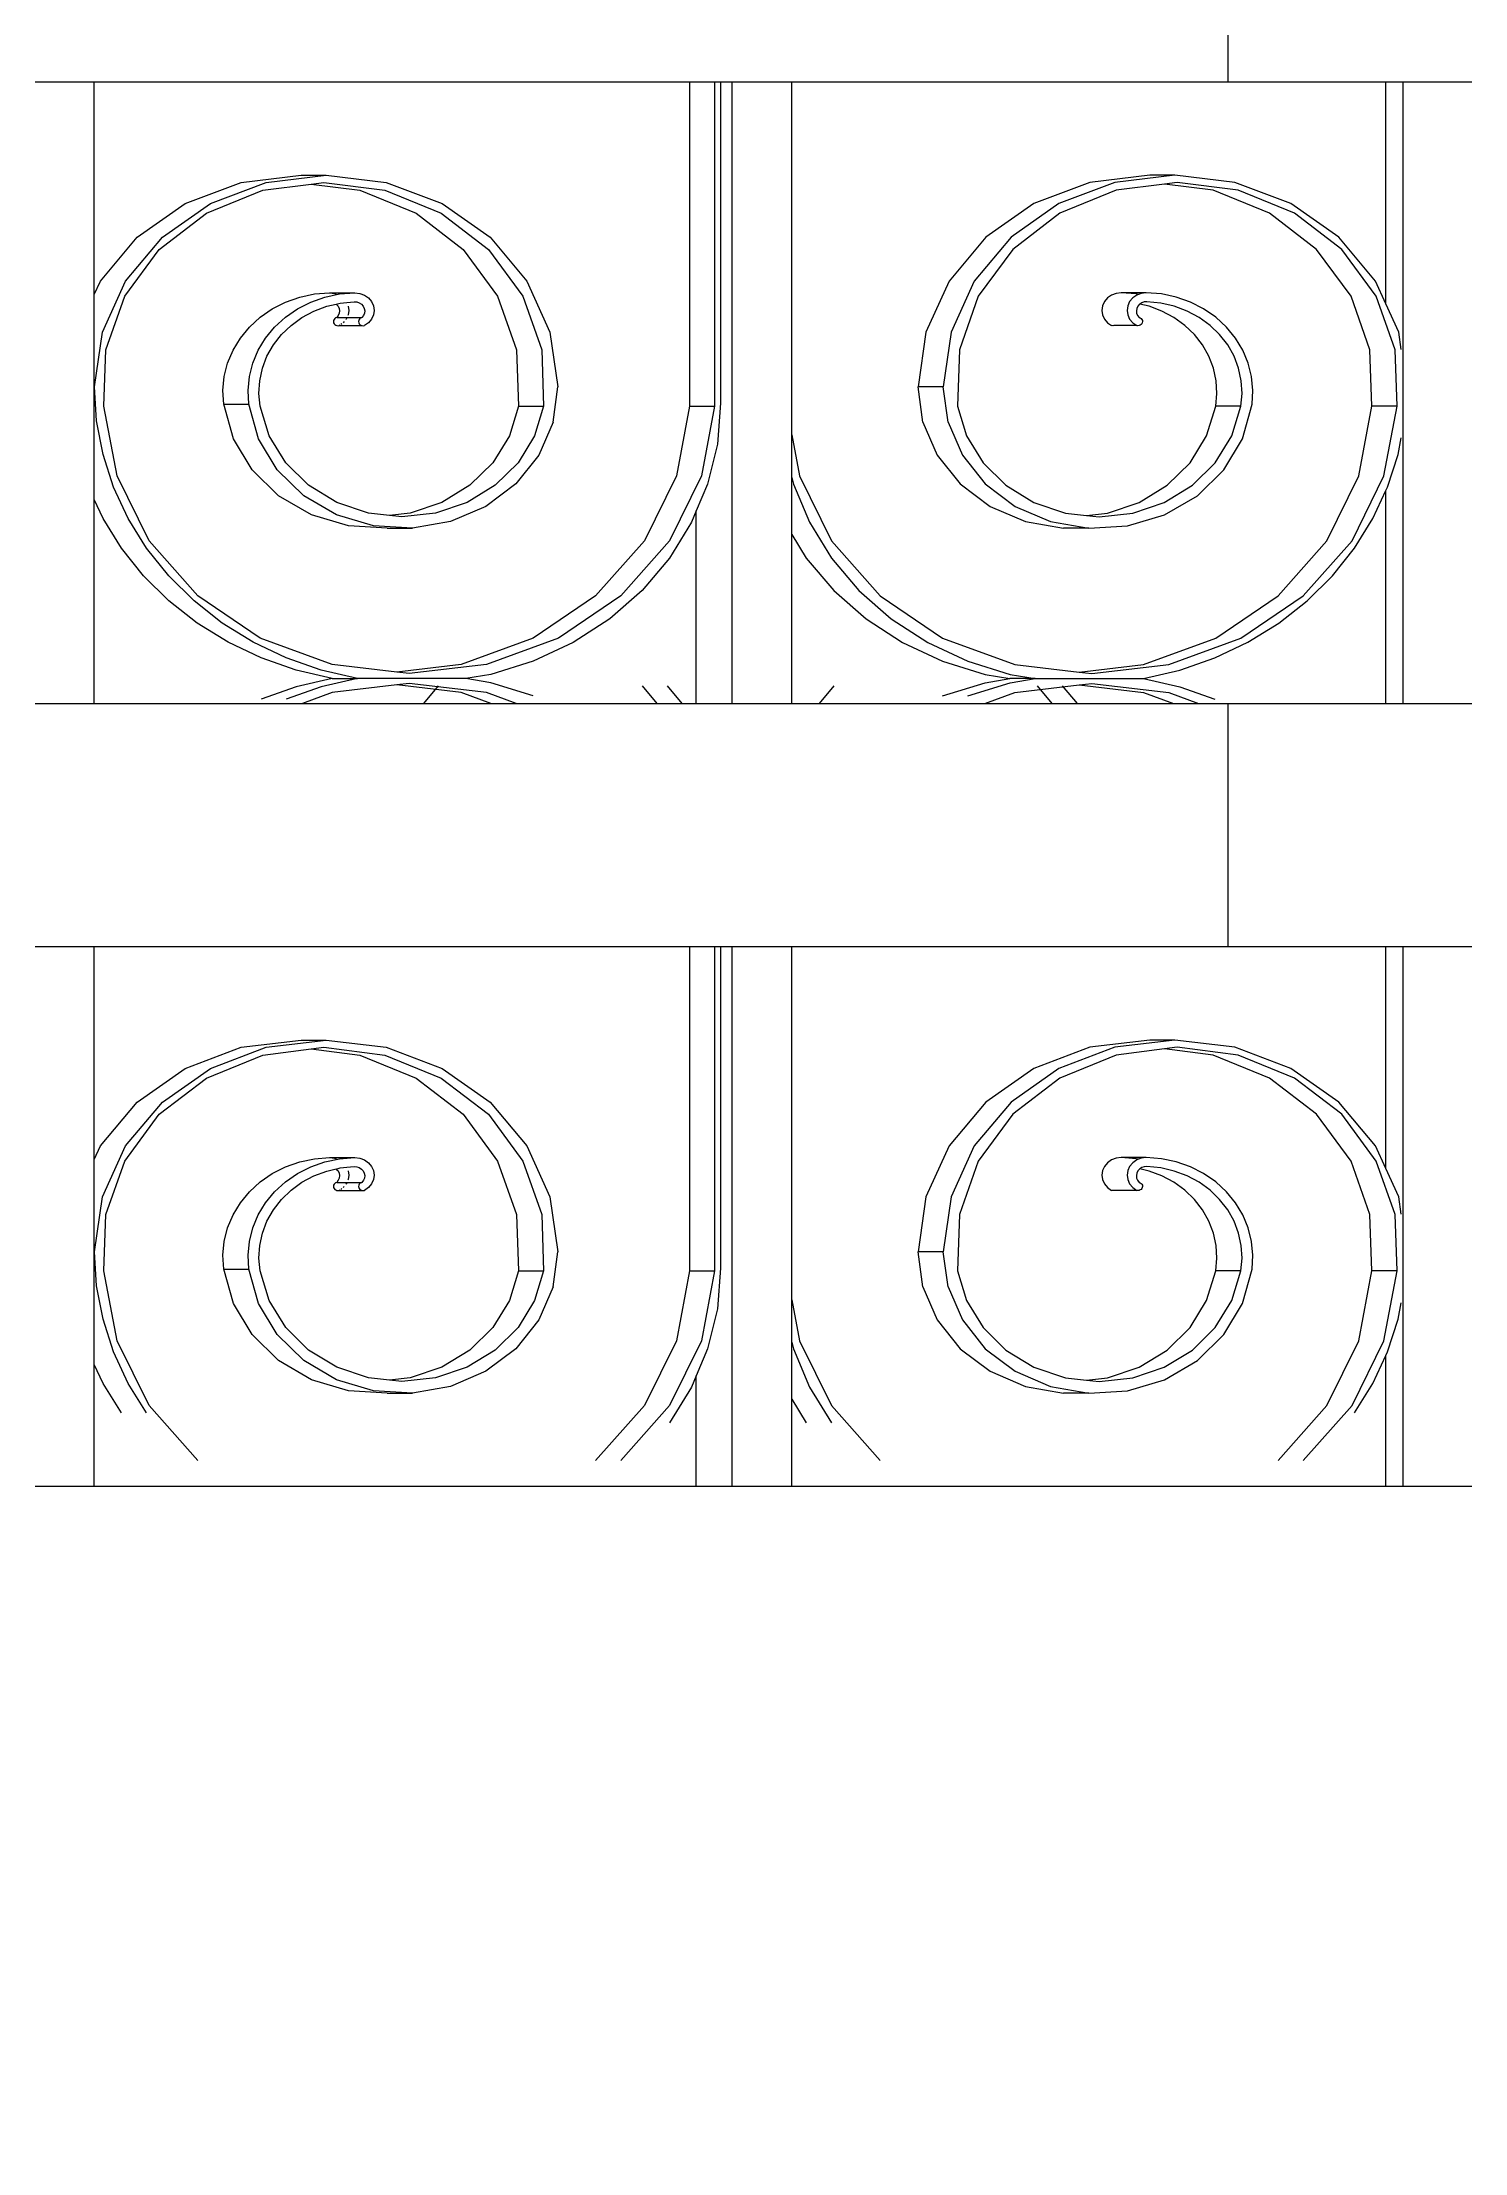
# Model space of a CAD drawing. Header units: millimetres. Extents: x 173236 to 801264, y -94969 to 615039.
# Drawn here: x 549511 to 549777.8, y -4598.8 to -4203.1 of the extents above; entities that cross this region are included whole.
import ezdxf

# ---------------------------------------------------------------- set-up
doc = ezdxf.new("R2010")
doc.units = ezdxf.units.MM
doc.header["$MEASUREMENT"] = 0
doc.header["$PDMODE"] = 2
for name, color, linetype in [('VOX-A-ANNO-DIMS', 160, 'Continuous'), ('VOX-A-COLUMN-SECT', 210, 'Continuous'), ('VOX-A-STAIRS-STEPS', 140, 'Continuous'), ('VOX-A-WALL-PATT', 233, 'Continuous')]:
    doc.layers.add(name, color=color, linetype=linetype)
doc.styles.add('1.5 mm Rotis Annotative', font='', dxfattribs={"height": 1.5})
doc.styles.get('1.5 mm Rotis Annotative').set_extended_font_data('Rotis Sans Serif')
doc.dimstyles.new('1.5 mm Rotis Annotative', dxfattribs={"dimtxt": 1.5, "dimasz": 1, "dimexe": 1.5, "dimexo": 0, "dimgap": 1, "dimtad": 1, "dimdec": 0, "dimrnd": 5, "dimzin": 0, "dimdsep": 46, "dimtxsty": '1.5 mm Rotis Annotative', "dimblk": 'ARCHTICK', "dimcen": 0.09, "dimdle": 1, "dimadec": 0, "dimazin": 0, "dimtfac": 1, "dimtdec": 0, "dimtofl": 0, "dimtmove": 1, "dimatfit": 3, "dimfxl": 2, "dimfxlon": 1, "dimtolj": 1, "dimtzin": 0, "dimarcsym": 0})

# ---------------------------------------------------------------- blocks, each defined once
blk = doc.blocks.new('SS')
at = {"layer": 'VOX-A-WALL-PATT'}
for p, q in [((292745.02, -2904.49), (292745.02, -2949)), ((292712.94, -2949), (292687.11, -2949)), ((292712.94, -3062.78), (292712.94, -2949)), ((292716.09, -2949), (292712.94, -2949)), ((292716.09, -2989.64), (292716.09, -2949)), ((292745.02, -2949), (292716.09, -2949)), ((292824.84, -2949), (292745.02, -2949)), ((292824.84, -3013.62), (292824.84, -2949)), ((292835.75, -2949), (292824.84, -2949)), ((292835.75, -3062.78), (292835.75, -2949)), ((292837.88, -2949), (292835.75, -2949)), ((292837.88, -2949), (292837.88, -3007.84)), ((292838.98, -2949), (292837.88, -2949)), ((292838.98, -2949), (292838.98, -3008.36)), ((292843.59, -2949), (292838.98, -2949)), ((292843.59, -2949), (292843.59, -3008.36)), ((292952.56, -2949), (292843.59, -2949)), ((292952.56, -2987.95), (292952.56, -2949)), ((292974.99, -2949), (292952.56, -2949)), ((292743.74, -2967.42), (292754.72, -2966.1)), ((292754.72, -2966.1), (292759.32, -2966.1)), ((292754.72, -2966.1), (292765.7, -2967.42)), ((292759.32, -2966.1), (292770.3, -2967.42)), ((292910.09, -2966.1), (292899.11, -2967.42)), ((292921.07, -2967.42), (292910.09, -2966.1)), ((292914.69, -2966.1), (292910.09, -2966.1)), ((292925.67, -2967.42), (292914.69, -2966.1)), ((292732.8, -2973.06), (292743.11, -2968.86)), ((292733.51, -2971.29), (292743.74, -2967.42)), ((292737.4, -2973.06), (292747.71, -2968.86)), ((292743.11, -2968.86), (292754.28, -2967.42)), ((292747.71, -2968.86), (292756.59, -2967.72)), ((292754.28, -2967.42), (292756.59, -2967.72)), ((292756.59, -2967.72), (292765.46, -2968.86)), ((292765.46, -2968.86), (292775.77, -2973.06)), ((292765.7, -2967.42), (292775.93, -2971.29)), ((292770.3, -2967.42), (292780.53, -2971.29)), ((292899.11, -2967.42), (292888.88, -2971.29)), ((292899.35, -2968.86), (292889.04, -2973.06)), ((292903.95, -2968.86), (292893.64, -2973.06)), ((292910.53, -2967.42), (292899.35, -2968.86)), ((292912.83, -2967.72), (292903.95, -2968.86)), ((292912.83, -2967.72), (292910.53, -2967.42)), ((292921.7, -2968.86), (292912.83, -2967.72)), ((292931.3, -2971.29), (292921.07, -2967.42)), ((292932.01, -2973.06), (292921.7, -2968.86)), ((292935.9, -2971.29), (292925.67, -2967.42)), ((292724.16, -2979.69), (292732.8, -2973.06)), ((292724.72, -2977.45), (292733.51, -2971.29)), ((292728.77, -2979.69), (292737.4, -2973.06)), ((292775.77, -2973.06), (292784.41, -2979.69)), ((292775.93, -2971.29), (292784.71, -2977.45)), ((292780.53, -2971.29), (292789.32, -2977.45)), ((292888.88, -2971.29), (292880.1, -2977.45)), ((292889.04, -2973.06), (292880.4, -2979.69)), ((292893.64, -2973.06), (292885.01, -2979.69)), ((292940.09, -2977.45), (292931.3, -2971.29)), ((292940.65, -2979.69), (292932.01, -2973.06)), ((292944.69, -2977.45), (292935.9, -2971.29)), ((292717.98, -2985.47), (292724.72, -2977.45)), ((292784.71, -2977.45), (292791.45, -2985.47)), ((292789.32, -2977.45), (292796.06, -2985.47)), ((292880.1, -2977.45), (292873.35, -2985.47)), ((292946.83, -2985.47), (292940.09, -2977.45)), ((292951.43, -2985.47), (292944.69, -2977.45)), ((292717.87, -2988.25), (292724.16, -2979.69)), ((292722.47, -2988.25), (292728.77, -2979.69)), ((292784.41, -2979.69), (292790.7, -2988.25)), ((292880.4, -2979.69), (292874.11, -2988.25)), ((292885.01, -2979.69), (292878.71, -2988.25)), ((292946.94, -2988.25), (292940.65, -2979.69)), ((292716.09, -2989.64), (292717.98, -2985.47)), ((292791.45, -2985.47), (292795.69, -2994.81)), ((292796.06, -2985.47), (292800.3, -2994.81)), ((292873.35, -2985.47), (292869.12, -2994.81)), ((292951.06, -2994.81), (292946.83, -2985.47)), ((292952.56, -2987.95), (292951.43, -2985.47)), ((292713.74, -2994.81), (292716.09, -2989.64)), ((292714.4, -2998.06), (292717.87, -2988.25)), ((292719.01, -2998.06), (292722.47, -2988.25)), ((292749.46, -2990.55), (292751.88, -2989.32)), ((292751.88, -2989.32), (292754.48, -2988.41)), ((292752.47, -2990.96), (292754.83, -2990.07)), ((292754.48, -2988.41), (292757.18, -2987.83)), ((292754.83, -2990.07), (292757.3, -2989.5)), ((292757.08, -2990.96), (292759.43, -2990.07)), ((292757.18, -2987.83), (292759.95, -2987.61)), ((292757.3, -2989.5), (292759.83, -2989.25)), ((292759.43, -2990.07), (292761.13, -2989.68)), ((292759.83, -2989.25), (292760.32, -2989.29)), ((292759.95, -2987.61), (292764.55, -2987.61)), ((292759.95, -2987.61), (292760.86, -2987.72)), ((292760.32, -2989.29), (292760.78, -2989.45)), ((292760.78, -2989.45), (292761.13, -2989.68)), ((292760.86, -2987.72), (292761.39, -2987.92)), ((292761.13, -2989.68), (292761.18, -2989.71)), ((292761.18, -2989.71), (292761.49, -2990.06)), ((292761.39, -2987.92), (292761.78, -2987.83)), ((292761.39, -2987.92), (292761.71, -2988.04)), ((292761.49, -2990.06), (292761.69, -2990.47)), ((292761.71, -2988.04), (292762.44, -2988.55)), ((292761.78, -2987.83), (292764.55, -2987.61)), ((292762.44, -2988.55), (292763, -2989.22)), ((292763, -2989.22), (292763.35, -2989.99)), ((292763.35, -2989.99), (292763.47, -2990.83)), ((292764.55, -2987.61), (292765.46, -2987.72)), ((292765.46, -2987.72), (292766.31, -2988.04)), ((292766.31, -2988.04), (292767.05, -2988.55)), ((292767.05, -2988.55), (292767.61, -2989.22)), ((292767.61, -2989.22), (292767.96, -2989.99)), ((292767.96, -2989.99), (292768.08, -2990.83)), ((292790.7, -2988.25), (292794.17, -2998.06)), ((292874.11, -2988.25), (292870.64, -2998.06)), ((292878.71, -2988.25), (292875.25, -2998.06)), ((292901.46, -2989.99), (292901.33, -2990.83)), ((292901.81, -2989.22), (292901.46, -2989.99)), ((292902.37, -2988.55), (292901.81, -2989.22)), ((292903.1, -2988.04), (292902.37, -2988.55)), ((292903.95, -2987.72), (292903.1, -2988.04)), ((292903.32, -2990.06), (292903.12, -2990.47)), ((292903.63, -2989.71), (292903.32, -2990.06)), ((292904.03, -2989.45), (292903.63, -2989.71)), ((292904.86, -2987.61), (292903.95, -2987.72)), ((292904.49, -2989.29), (292904.03, -2989.45)), ((292904.98, -2989.25), (292904.49, -2989.29)), ((292909.47, -2987.61), (292904.86, -2987.61)), ((292907.63, -2987.83), (292904.86, -2987.61)), ((292906.34, -2989.38), (292904.98, -2989.25)), ((292906.05, -2990.06), (292905.94, -2990.83)), ((292906.34, -2989.38), (292906.3, -2989.45)), ((292907.51, -2989.5), (292906.34, -2989.38)), ((292908.24, -2989.71), (292907.51, -2989.5)), ((292910.33, -2988.41), (292907.63, -2987.83)), ((292907.92, -2990.06), (292907.72, -2990.47)), ((292908.24, -2989.71), (292907.92, -2990.06)), ((292908.29, -2989.68), (292908.24, -2989.71)), ((292908.55, -2987.72), (292908.25, -2987.83)), ((292909.98, -2990.07), (292908.29, -2989.68)), ((292909.47, -2987.61), (292908.55, -2987.72)), ((292912.23, -2987.83), (292909.47, -2987.61)), ((292912.34, -2990.96), (292909.98, -2990.07)), ((292912.92, -2989.32), (292910.33, -2988.41)), ((292914.94, -2988.41), (292912.23, -2987.83)), ((292915.35, -2990.55), (292912.92, -2989.32)), ((292917.53, -2989.32), (292914.94, -2988.41)), ((292919.96, -2990.55), (292917.53, -2989.32)), ((292950.41, -2998.06), (292946.94, -2988.25)), ((292952.56, -3004.84), (292952.56, -2987.95)), ((292743.61, -2995.9), (292745.28, -2993.88)), ((292745.28, -2993.88), (292747.24, -2992.08)), ((292746.53, -2995.27), (292748.28, -2993.58)), ((292747.24, -2992.08), (292749.46, -2990.55)), ((292748.28, -2993.58), (292750.27, -2992.14)), ((292750.27, -2992.14), (292752.47, -2990.96)), ((292751.13, -2995.27), (292752.88, -2993.58)), ((292752.88, -2993.58), (292754.88, -2992.14)), ((292754.88, -2992.14), (292757.08, -2990.96)), ((292760.67, -2992.69), (292760.65, -2992.89)), ((292760.65, -2992.89), (292760.68, -2993.09)), ((292760.75, -2992.5), (292760.67, -2992.69)), ((292760.68, -2993.09), (292760.76, -2993.27)), ((292760.88, -2992.34), (292760.75, -2992.5)), ((292760.76, -2993.27), (292760.9, -2993.43)), ((292761.06, -2992.22), (292760.88, -2992.34)), ((292760.9, -2993.43), (292761.07, -2993.55)), ((292761.26, -2992.14), (292761.06, -2992.22)), ((292761.07, -2993.55), (292761.28, -2993.62)), ((292761.55, -2991.78), (292761.26, -2992.14)), ((292761.28, -2993.62), (292761.49, -2993.65)), ((292761.49, -2993.65), (292761.71, -2993.62)), ((292761.72, -2991.36), (292761.55, -2991.78)), ((292761.69, -2990.47), (292761.77, -2990.91)), ((292762.44, -2993.11), (292761.71, -2993.62)), ((292761.71, -2993.62), (292765.88, -2993.62)), ((292761.77, -2990.91), (292761.72, -2991.36)), ((292763, -2992.44), (292762.44, -2993.11)), ((292763.35, -2991.66), (292763, -2992.44)), ((292763.47, -2990.83), (292763.35, -2991.66)), ((292765.88, -2993.62), (292766.1, -2993.65)), ((292766.1, -2993.65), (292766.31, -2993.62)), ((292767.05, -2993.11), (292766.31, -2993.62)), ((292767.61, -2992.44), (292767.05, -2993.11)), ((292767.96, -2991.66), (292767.61, -2992.44)), ((292768.08, -2990.83), (292767.96, -2991.66)), ((292901.33, -2990.83), (292901.46, -2991.66)), ((292901.46, -2991.66), (292901.81, -2992.44)), ((292901.81, -2992.44), (292902.37, -2993.11)), ((292902.37, -2993.11), (292903.1, -2993.62)), ((292903.12, -2990.47), (292903.04, -2990.91)), ((292903.04, -2990.91), (292903.09, -2991.36)), ((292903.09, -2991.36), (292903.26, -2991.78)), ((292903.32, -2993.65), (292903.1, -2993.62)), ((292903.26, -2991.78), (292903.55, -2992.14)), ((292903.54, -2993.62), (292903.32, -2993.65)), ((292903.74, -2993.55), (292903.54, -2993.62)), ((292907.7, -2993.62), (292903.54, -2993.62)), ((292903.55, -2992.14), (292903.75, -2992.22)), ((292908.15, -2992.14), (292903.55, -2992.14)), ((292903.91, -2993.43), (292903.74, -2993.55)), ((292903.75, -2992.22), (292903.92, -2992.34)), ((292904.05, -2993.27), (292903.91, -2993.43)), ((292903.92, -2992.34), (292904.06, -2992.5)), ((292904.13, -2993.09), (292904.05, -2993.27)), ((292904.06, -2992.5), (292904.14, -2992.69)), ((292904.16, -2992.89), (292904.13, -2993.09)), ((292904.14, -2992.69), (292904.16, -2992.89)), ((292905.94, -2990.83), (292906.06, -2991.66)), ((292906.06, -2991.66), (292906.11, -2991.78)), ((292906.31, -2992.22), (292906.41, -2992.44)), ((292906.41, -2992.44), (292906.47, -2992.5)), ((292906.79, -2992.89), (292906.96, -2993.09)), ((292907.21, -2993.27), (292907.43, -2993.43)), ((292907.6, -2993.55), (292907.7, -2993.62)), ((292907.72, -2990.47), (292907.64, -2990.91)), ((292907.64, -2990.91), (292907.69, -2991.36)), ((292907.69, -2991.36), (292907.87, -2991.78)), ((292907.92, -2993.65), (292907.7, -2993.62)), ((292907.87, -2991.78), (292908.15, -2992.14)), ((292908.14, -2993.62), (292907.92, -2993.65)), ((292908.34, -2993.55), (292908.14, -2993.62)), ((292908.15, -2992.14), (292908.36, -2992.22)), ((292908.52, -2993.43), (292908.34, -2993.55)), ((292908.36, -2992.22), (292908.53, -2992.34)), ((292908.65, -2993.27), (292908.52, -2993.43)), ((292908.53, -2992.34), (292908.66, -2992.5)), ((292908.74, -2993.09), (292908.65, -2993.27)), ((292908.66, -2992.5), (292908.74, -2992.69)), ((292908.74, -2992.69), (292908.77, -2992.89)), ((292908.77, -2992.89), (292908.74, -2993.09)), ((292914.54, -2992.14), (292912.34, -2990.96)), ((292916.53, -2993.58), (292914.54, -2992.14)), ((292917.57, -2992.08), (292915.35, -2990.55)), ((292918.28, -2995.27), (292916.53, -2993.58)), ((292919.53, -2993.88), (292917.57, -2992.08)), ((292921.19, -2995.9), (292919.53, -2993.88)), ((292922.17, -2992.08), (292919.96, -2990.55)), ((292924.13, -2993.88), (292922.17, -2992.08)), ((292925.8, -2995.9), (292924.13, -2993.88)), ((292713.29, -2997.99), (292713.74, -2994.81)), ((292742.27, -2998.12), (292743.61, -2995.9)), ((292743.88, -2999.24), (292745.05, -2997.17)), ((292745.05, -2997.17), (292746.53, -2995.27)), ((292748.49, -2999.24), (292749.66, -2997.17)), ((292749.66, -2997.17), (292751.13, -2995.27)), ((292795.69, -2994.81), (292797.14, -3004.84)), ((292800.3, -2994.81), (292801.74, -3004.84)), ((292869.12, -2994.81), (292867.67, -3004.84)), ((292919.76, -2997.17), (292918.28, -2995.27)), ((292920.93, -2999.24), (292919.76, -2997.17)), ((292922.54, -2998.12), (292921.19, -2995.9)), ((292927.14, -2998.12), (292925.8, -2995.9)), ((292952.51, -3004.84), (292951.06, -2994.81)), ((292714.04, -3008.36), (292714.4, -2998.06)), ((292718.64, -3008.36), (292719.01, -2998.06)), ((292740.66, -3002.96), (292741.28, -3000.49)), ((292741.28, -3000.49), (292742.27, -2998.12)), ((292742.55, -3003.72), (292743.04, -3001.43)), ((292743.04, -3001.43), (292743.88, -2999.24)), ((292747.15, -3003.72), (292747.65, -3001.43)), ((292747.65, -3001.43), (292748.49, -2999.24)), ((292794.17, -2998.06), (292794.53, -3008.36)), ((292870.64, -2998.06), (292870.28, -3008.36)), ((292875.25, -2998.06), (292874.88, -3008.36)), ((292921.77, -3001.43), (292920.93, -2999.24)), ((292922.26, -3003.72), (292921.77, -3001.43)), ((292923.53, -3000.49), (292922.54, -2998.12)), ((292924.15, -3002.96), (292923.53, -3000.49)), ((292928.13, -3000.49), (292927.14, -2998.12)), ((292928.76, -3002.96), (292928.13, -3000.49)), ((292950.77, -3008.36), (292950.41, -2998.06)), ((292740.42, -3005.49), (292740.66, -3002.96)), ((292740.57, -3008.02), (292740.42, -3005.49)), ((292742.41, -3006.04), (292742.55, -3003.72)), ((292747.01, -3006.04), (292747.15, -3003.72)), ((292796.24, -3011.29), (292797.14, -3004.84)), ((292797.14, -3004.84), (292801.74, -3004.84)), ((292800.85, -3011.29), (292801.74, -3004.84)), ((292868.56, -3011.29), (292867.67, -3004.84)), ((292922.4, -3006.04), (292922.26, -3003.72)), ((292924.39, -3005.49), (292924.15, -3002.96)), ((292924.24, -3008.02), (292924.39, -3005.49)), ((292928.99, -3005.49), (292928.76, -3002.96)), ((292928.85, -3008.02), (292928.99, -3005.49)), ((292952.12, -3011.07), (292952.51, -3004.84)), ((292952.56, -3004.84), (292952.51, -3004.84)), ((292952.56, -3025.48), (292952.56, -3004.84)), ((292714.04, -3008.36), (292718.64, -3008.36)), ((292716.43, -3021.15), (292714.04, -3008.36)), ((292721.04, -3021.15), (292718.64, -3008.36)), ((292742.32, -3014.32), (292740.57, -3008.02)), ((292742.63, -3008.36), (292742.41, -3006.04)), ((292742.63, -3008.36), (292747.23, -3008.36)), ((292744.3, -3013.79), (292742.63, -3008.36)), ((292747.23, -3008.36), (292747.01, -3006.04)), ((292748.91, -3013.79), (292747.23, -3008.36)), ((292794.53, -3008.36), (292792.85, -3013.79)), ((292837.88, -3007.84), (292838.48, -3015.31)), ((292838.98, -3008.36), (292841.38, -3021.15)), ((292843.59, -3008.36), (292838.98, -3008.36)), ((292843.59, -3008.36), (292845.98, -3021.15)), ((292874.88, -3008.36), (292870.28, -3008.36)), ((292870.28, -3008.36), (292871.96, -3013.79)), ((292874.88, -3008.36), (292876.56, -3013.79)), ((292920.51, -3013.79), (292922.18, -3008.36)), ((292922.18, -3008.36), (292922.4, -3006.04)), ((292922.49, -3014.32), (292924.24, -3008.02)), ((292928.85, -3008.02), (292924.24, -3008.02)), ((292927.09, -3014.32), (292928.85, -3008.02)), ((292948.38, -3021.15), (292950.77, -3008.36)), ((292796.24, -3011.29), (292793.62, -3017.33)), ((292800.85, -3011.29), (292798.22, -3017.33)), ((292868.56, -3011.29), (292871.19, -3017.33)), ((292950.95, -3017.21), (292952.12, -3011.07)), ((292713.86, -3017.21), (292713.29, -3014.19)), ((292745.74, -3020.03), (292742.32, -3014.32)), ((292747.32, -3018.71), (292744.3, -3013.79)), ((292751.92, -3018.71), (292748.91, -3013.79)), ((292792.85, -3013.79), (292789.84, -3018.71)), ((292824.84, -3013.62), (292823.43, -3021.15)), ((292824.84, -3021.41), (292824.84, -3013.62)), ((292838.48, -3015.31), (292840.27, -3022.63)), ((292871.96, -3013.79), (292874.97, -3018.71)), ((292876.56, -3013.79), (292879.58, -3018.71)), ((292917.49, -3018.71), (292920.51, -3013.79)), ((292919.07, -3020.03), (292922.49, -3014.32)), ((292923.67, -3020.03), (292927.09, -3014.32)), ((292715.8, -3023.2), (292713.86, -3017.21)), ((292750.6, -3024.78), (292745.74, -3020.03)), ((292751.51, -3022.85), (292747.32, -3018.71)), ((292756.12, -3022.85), (292751.92, -3018.71)), ((292789.84, -3018.71), (292785.64, -3022.85)), ((292793.62, -3017.33), (292789.43, -3022.59)), ((292798.22, -3017.33), (292794.03, -3022.59)), ((292871.19, -3017.33), (292875.38, -3022.59)), ((292874.97, -3018.71), (292879.16, -3022.85)), ((292879.58, -3018.71), (292883.77, -3022.85)), ((292913.3, -3022.85), (292917.49, -3018.71)), ((292914.2, -3024.78), (292919.07, -3020.03)), ((292918.81, -3024.78), (292923.67, -3020.03)), ((292949.01, -3023.2), (292950.95, -3017.21)), ((292716.09, -3023.83), (292715.8, -3023.2)), ((292716.09, -3062.78), (292716.09, -3023.83)), ((292718.47, -3028.94), (292716.09, -3023.83)), ((292722.28, -3032.99), (292716.43, -3021.15)), ((292726.89, -3032.99), (292721.04, -3021.15)), ((292756.61, -3028.27), (292750.6, -3024.78)), ((292756.65, -3025.99), (292751.51, -3022.85)), ((292761.25, -3025.99), (292756.12, -3022.85)), ((292785.64, -3022.85), (292780.51, -3025.99)), ((292789.43, -3022.59), (292783.94, -3026.74)), ((292794.03, -3022.59), (292788.54, -3026.74)), ((292823.43, -3021.15), (292817.58, -3032.99)), ((292824.54, -3022.63), (292821.61, -3029.63)), ((292824.84, -3021.41), (292824.54, -3022.63)), ((292824.84, -3031.85), (292824.84, -3021.41)), ((292840.27, -3022.63), (292842.33, -3027.54)), ((292841.38, -3021.15), (292847.22, -3032.99)), ((292845.98, -3021.15), (292851.83, -3032.99)), ((292875.38, -3022.59), (292880.87, -3026.74)), ((292879.16, -3022.85), (292884.3, -3025.99)), ((292883.77, -3022.85), (292888.9, -3025.99)), ((292908.16, -3025.99), (292913.3, -3022.85)), ((292908.2, -3028.27), (292914.2, -3024.78)), ((292912.8, -3028.27), (292918.81, -3024.78)), ((292942.53, -3032.99), (292948.38, -3021.15)), ((292946.34, -3028.94), (292949.01, -3023.2)), ((292763.38, -3030.29), (292756.61, -3028.27)), ((292762.44, -3027.94), (292756.65, -3025.99)), ((292767.05, -3027.94), (292761.25, -3025.99)), ((292768.58, -3028.6), (292762.44, -3027.94)), ((292770.88, -3028.35), (292767.05, -3027.94)), ((292770.88, -3028.35), (292768.58, -3028.6)), ((292774.71, -3027.94), (292770.88, -3028.35)), ((292780.51, -3025.99), (292774.71, -3027.94)), ((292783.94, -3026.74), (292777.49, -3029.5)), ((292788.54, -3026.74), (292782.09, -3029.5)), ((292842.33, -3062.78), (292842.33, -3027.54)), ((292842.33, -3027.54), (292843.2, -3029.63)), ((292880.87, -3026.74), (292887.32, -3029.5)), ((292884.3, -3025.99), (292890.1, -3027.94)), ((292888.9, -3025.99), (292894.7, -3027.94)), ((292890.1, -3027.94), (292896.23, -3028.6)), ((292894.7, -3027.94), (292898.53, -3028.35)), ((292896.23, -3028.6), (292898.53, -3028.35)), ((292898.53, -3028.35), (292902.37, -3027.94)), ((292901.43, -3030.29), (292908.2, -3028.27)), ((292902.37, -3027.94), (292908.16, -3025.99)), ((292906.03, -3030.29), (292912.8, -3028.27)), ((292950.94, -3028.94), (292952.56, -3025.48)), ((292952.56, -3062.78), (292952.56, -3025.48)), ((292721.84, -3034.37), (292718.47, -3028.94)), ((292770.49, -3030.71), (292763.38, -3030.29)), ((292777.49, -3029.5), (292770.49, -3030.71)), ((292770.49, -3030.71), (292775.1, -3030.71)), ((292782.09, -3029.5), (292775.1, -3030.71)), ((292821.61, -3029.63), (292817.58, -3036.16)), ((292824.84, -3031.85), (292822.19, -3036.16)), ((292824.84, -3062.78), (292824.84, -3031.85)), ((292843.2, -3029.63), (292847.23, -3036.16)), ((292887.32, -3029.5), (292894.32, -3030.71)), ((292894.32, -3030.71), (292901.43, -3030.29)), ((292898.92, -3030.71), (292894.32, -3030.71)), ((292898.92, -3030.71), (292906.03, -3030.29)), ((292942.96, -3034.37), (292946.34, -3028.94)), ((292947.57, -3034.37), (292950.94, -3028.94)), ((292725.88, -3039.41), (292721.84, -3034.37)), ((292731.21, -3043.09), (292722.28, -3032.99)), ((292735.81, -3043.09), (292726.89, -3032.99)), ((292817.58, -3032.99), (292808.66, -3043.09)), ((292817.58, -3036.16), (292812.56, -3042.09)), ((292822.19, -3036.16), (292817.16, -3042.09)), ((292847.22, -3032.99), (292856.15, -3043.09)), ((292847.23, -3036.16), (292852.25, -3042.09)), ((292851.83, -3032.99), (292860.76, -3043.09)), ((292933.6, -3043.09), (292942.53, -3032.99)), ((292938.93, -3039.41), (292942.96, -3034.37)), ((292943.53, -3039.41), (292947.57, -3034.37)), ((292730.52, -3043.99), (292725.88, -3039.41)), ((292934.29, -3043.99), (292938.93, -3039.41)), ((292938.9, -3043.99), (292943.53, -3039.41)), ((292735.7, -3048.06), (292730.52, -3043.99)), ((292742.64, -3050.81), (292731.21, -3043.09)), ((292747.24, -3050.81), (292735.81, -3043.09)), ((292808.66, -3043.09), (292797.23, -3050.81)), ((292812.56, -3042.09), (292806.64, -3047.29)), ((292817.16, -3042.09), (292811.24, -3047.29)), ((292852.25, -3042.09), (292858.17, -3047.29)), ((292856.15, -3043.09), (292867.58, -3050.81)), ((292860.76, -3043.09), (292872.18, -3050.81)), ((292922.17, -3050.81), (292933.6, -3043.09)), ((292929.11, -3048.06), (292934.29, -3043.99)), ((292933.71, -3048.06), (292938.9, -3043.99)), ((292741.36, -3051.56), (292735.7, -3048.06)), ((292806.64, -3047.29), (292799.95, -3051.64)), ((292811.24, -3047.29), (292804.56, -3051.64)), ((292858.17, -3047.29), (292864.86, -3051.64)), ((292923.45, -3051.56), (292929.11, -3048.06)), ((292928.05, -3051.56), (292933.71, -3048.06)), ((292747.42, -3054.44), (292741.36, -3051.56)), ((292755.83, -3055.66), (292742.64, -3050.81)), ((292760.43, -3055.66), (292747.24, -3050.81)), ((292797.23, -3050.81), (292784.04, -3055.66)), ((292799.95, -3051.64), (292792.64, -3055.06)), ((292804.56, -3051.64), (292797.25, -3055.06)), ((292864.86, -3051.64), (292872.17, -3055.06)), ((292867.58, -3050.81), (292880.77, -3055.66)), ((292872.18, -3050.81), (292885.38, -3055.66)), ((292908.98, -3055.66), (292922.17, -3050.81)), ((292917.39, -3054.44), (292923.45, -3051.56)), ((292921.99, -3054.44), (292928.05, -3051.56)), ((292753.81, -3056.67), (292747.42, -3054.44)), ((292769.93, -3057.31), (292755.83, -3055.66)), ((292772.23, -3057.04), (292760.43, -3055.66)), ((292784.04, -3055.66), (292772.23, -3057.04)), ((292792.64, -3055.06), (292784.87, -3057.46)), ((292797.25, -3055.06), (292789.47, -3057.46)), ((292872.17, -3055.06), (292879.94, -3057.46)), ((292880.77, -3055.66), (292894.88, -3057.31)), ((292885.38, -3055.66), (292897.18, -3057.04)), ((292897.18, -3057.04), (292908.98, -3055.66)), ((292911, -3056.67), (292917.39, -3054.44)), ((292915.61, -3056.67), (292921.99, -3054.44)), ((292760.43, -3058.22), (292753.81, -3056.67)), ((292760.43, -3058.22), (292753.81, -3059.77)), ((292769.93, -3059.13), (292755.83, -3060.78)), ((292780.31, -3058.22), (292760.43, -3058.22)), ((292772.23, -3059.4), (292760.43, -3060.78)), ((292772.23, -3057.04), (292769.93, -3057.31)), ((292772.23, -3059.4), (292769.93, -3059.13)), ((292784.04, -3060.78), (292772.23, -3059.4)), ((292772.57, -3062.78), (292775.26, -3059.58)), ((292777.18, -3062.78), (292779.86, -3059.58)), ((292784.87, -3057.46), (292780.31, -3058.22)), ((292784.87, -3058.98), (292780.31, -3058.22)), ((292780.31, -3058.22), (292784.91, -3058.22)), ((292792.64, -3061.38), (292784.87, -3058.98)), ((292789.47, -3057.46), (292784.91, -3058.22)), ((292789.47, -3058.98), (292784.91, -3058.22)), ((292797.25, -3061.38), (292789.47, -3058.98)), ((292817.15, -3059.58), (292819.84, -3062.78)), ((292847.66, -3059.58), (292844.97, -3062.78)), ((292852.26, -3059.58), (292849.58, -3062.78)), ((292872.17, -3061.38), (292879.94, -3058.98)), ((292879.94, -3057.46), (292884.5, -3058.22)), ((292879.94, -3058.98), (292884.5, -3058.22)), ((292880.77, -3060.78), (292894.88, -3059.13)), ((292884.5, -3058.22), (292904.38, -3058.22)), ((292885.38, -3060.78), (292897.18, -3059.4)), ((292892.24, -3062.78), (292889.55, -3059.58)), ((292894.88, -3057.31), (292897.18, -3057.04)), ((292894.88, -3059.13), (292897.18, -3059.4)), ((292897.18, -3059.4), (292908.98, -3060.78)), ((292904.38, -3058.22), (292911, -3056.67)), ((292908.99, -3058.22), (292904.38, -3058.22)), ((292904.38, -3058.22), (292911, -3059.77)), ((292908.99, -3058.22), (292915.61, -3056.67)), ((292908.99, -3058.22), (292915.61, -3059.77)), ((292712.94, -3062.78), (292687.11, -3062.78)), ((292716.09, -3062.78), (292712.94, -3062.78)), ((292745.02, -3062.78), (292716.09, -3062.78)), ((292745.02, -3062.78), (292745.02, -3107.29)), ((292770.63, -3062.78), (292745.02, -3062.78)), ((292753.81, -3059.77), (292747.42, -3062)), ((292755.83, -3060.78), (292750.39, -3062.78)), ((292760.43, -3060.78), (292754.99, -3062.78)), ((292772.57, -3062.78), (292770.63, -3062.78)), ((292777.18, -3062.78), (292772.57, -3062.78)), ((292819.84, -3062.78), (292777.18, -3062.78)), ((292789.48, -3062.78), (292784.04, -3060.78)), ((292821.28, -3062.78), (292819.84, -3062.78)), ((292824.84, -3062.78), (292821.28, -3062.78)), ((292824.84, -3062.78), (292824.84, -3061.54)), ((292835.75, -3062.78), (292824.84, -3062.78)), ((292842.33, -3062.78), (292835.75, -3062.78)), ((292843.53, -3062.78), (292842.33, -3062.78)), ((292844.97, -3062.78), (292843.53, -3062.78)), ((292849.58, -3062.78), (292844.97, -3062.78)), ((292892.24, -3062.78), (292849.58, -3062.78)), ((292875.33, -3062.78), (292880.77, -3060.78)), ((292879.94, -3062.78), (292885.38, -3060.78)), ((292894.18, -3062.78), (292892.24, -3062.78)), ((292898.78, -3062.78), (292894.18, -3062.78)), ((292952.56, -3062.78), (292898.78, -3062.78)), ((292908.98, -3060.78), (292914.42, -3062.78)), ((292911, -3059.77), (292917.39, -3062)), ((292915.61, -3059.77), (292921.99, -3062)), ((292974.99, -3062.78), (292952.56, -3062.78)), ((292712.94, -3107.29), (292687.11, -3107.29)), ((292712.94, -3206.03), (292712.94, -3107.29)), ((292716.09, -3107.29), (292712.94, -3107.29)), ((292716.09, -3147.93), (292716.09, -3107.29)), ((292745.02, -3107.29), (292716.09, -3107.29)), ((292824.84, -3107.29), (292745.02, -3107.29)), ((292824.84, -3171.92), (292824.84, -3107.29)), ((292835.75, -3107.29), (292824.84, -3107.29)), ((292835.75, -3206.03), (292835.75, -3107.29)), ((292837.88, -3107.29), (292835.75, -3107.29)), ((292837.88, -3107.29), (292837.88, -3166.13)), ((292838.98, -3107.29), (292837.88, -3107.29)), ((292838.98, -3107.29), (292838.98, -3166.65)), ((292843.59, -3107.29), (292838.98, -3107.29)), ((292843.59, -3107.29), (292843.59, -3166.65)), ((292952.56, -3107.29), (292843.59, -3107.29)), ((292952.56, -3146.24), (292952.56, -3107.29)), ((292974.99, -3107.29), (292952.56, -3107.29)), ((292743.74, -3125.72), (292754.72, -3124.4)), ((292754.72, -3124.4), (292759.32, -3124.4)), ((292754.72, -3124.4), (292765.7, -3125.72)), ((292759.32, -3124.4), (292770.3, -3125.72)), ((292910.09, -3124.4), (292899.11, -3125.72)), ((292921.07, -3125.72), (292910.09, -3124.4)), ((292914.69, -3124.4), (292910.09, -3124.4)), ((292925.67, -3125.72), (292914.69, -3124.4)), ((292732.8, -3131.35), (292743.11, -3127.15)), ((292733.51, -3129.59), (292743.74, -3125.72)), ((292737.4, -3131.35), (292747.71, -3127.15)), ((292743.11, -3127.15), (292754.28, -3125.72)), ((292747.71, -3127.15), (292756.59, -3126.01)), ((292754.28, -3125.72), (292756.59, -3126.01)), ((292756.59, -3126.01), (292765.46, -3127.15)), ((292765.46, -3127.15), (292775.77, -3131.35)), ((292765.7, -3125.72), (292775.93, -3129.59)), ((292770.3, -3125.72), (292780.53, -3129.59)), ((292899.11, -3125.72), (292888.88, -3129.59)), ((292899.35, -3127.15), (292889.04, -3131.35)), ((292903.95, -3127.15), (292893.64, -3131.35)), ((292910.53, -3125.72), (292899.35, -3127.15)), ((292912.83, -3126.01), (292903.95, -3127.15)), ((292912.83, -3126.01), (292910.53, -3125.72)), ((292921.7, -3127.15), (292912.83, -3126.01)), ((292931.3, -3129.59), (292921.07, -3125.72)), ((292932.01, -3131.35), (292921.7, -3127.15)), ((292935.9, -3129.59), (292925.67, -3125.72)), ((292724.16, -3137.99), (292732.8, -3131.35)), ((292724.72, -3135.74), (292733.51, -3129.59)), ((292728.77, -3137.99), (292737.4, -3131.35)), ((292775.77, -3131.35), (292784.41, -3137.99)), ((292775.93, -3129.59), (292784.71, -3135.74)), ((292780.53, -3129.59), (292789.32, -3135.74)), ((292888.88, -3129.59), (292880.1, -3135.74)), ((292889.04, -3131.35), (292880.4, -3137.99)), ((292893.64, -3131.35), (292885.01, -3137.99)), ((292940.09, -3135.74), (292931.3, -3129.59)), ((292940.65, -3137.99), (292932.01, -3131.35)), ((292944.69, -3135.74), (292935.9, -3129.59)), ((292717.98, -3143.76), (292724.72, -3135.74)), ((292784.71, -3135.74), (292791.45, -3143.76)), ((292789.32, -3135.74), (292796.06, -3143.76)), ((292880.1, -3135.74), (292873.35, -3143.76)), ((292946.83, -3143.76), (292940.09, -3135.74)), ((292951.43, -3143.76), (292944.69, -3135.74)), ((292717.87, -3146.54), (292724.16, -3137.99)), ((292722.47, -3146.54), (292728.77, -3137.99)), ((292784.41, -3137.99), (292790.7, -3146.54)), ((292880.4, -3137.99), (292874.11, -3146.54)), ((292885.01, -3137.99), (292878.71, -3146.54)), ((292946.94, -3146.54), (292940.65, -3137.99)), ((292716.09, -3147.93), (292717.98, -3143.76)), ((292791.45, -3143.76), (292795.69, -3153.1)), ((292796.06, -3143.76), (292800.3, -3153.1)), ((292873.35, -3143.76), (292869.12, -3153.1)), ((292951.06, -3153.1), (292946.83, -3143.76)), ((292952.56, -3146.24), (292951.43, -3143.76)), ((292713.74, -3153.1), (292716.09, -3147.93)), ((292714.4, -3156.35), (292717.87, -3146.54)), ((292719.01, -3156.35), (292722.47, -3146.54)), ((292749.46, -3148.84), (292751.88, -3147.61)), ((292751.88, -3147.61), (292754.48, -3146.7)), ((292752.47, -3149.25), (292754.83, -3148.37)), ((292754.48, -3146.7), (292757.18, -3146.12)), ((292754.83, -3148.37), (292757.3, -3147.79)), ((292757.08, -3149.25), (292759.43, -3148.37)), ((292757.18, -3146.12), (292759.95, -3145.9)), ((292757.3, -3147.79), (292759.83, -3147.54)), ((292759.43, -3148.37), (292761.13, -3147.97)), ((292759.83, -3147.54), (292760.32, -3147.59)), ((292759.95, -3145.9), (292764.55, -3145.9)), ((292759.95, -3145.9), (292760.86, -3146.01)), ((292760.32, -3147.59), (292760.78, -3147.74)), ((292760.78, -3147.74), (292761.13, -3147.97)), ((292760.86, -3146.01), (292761.39, -3146.21)), ((292761.13, -3147.97), (292761.18, -3148.01)), ((292761.18, -3148.01), (292761.49, -3148.35)), ((292761.39, -3146.21), (292761.78, -3146.12)), ((292761.39, -3146.21), (292761.71, -3146.33)), ((292761.49, -3148.35), (292761.69, -3148.76)), ((292761.71, -3146.33), (292762.44, -3146.84)), ((292761.78, -3146.12), (292764.55, -3145.9)), ((292762.44, -3146.84), (292763, -3147.51)), ((292763, -3147.51), (292763.35, -3148.29)), ((292763.35, -3148.29), (292763.47, -3149.12)), ((292764.55, -3145.9), (292765.46, -3146.01)), ((292765.46, -3146.01), (292766.31, -3146.33)), ((292766.31, -3146.33), (292767.05, -3146.84)), ((292767.05, -3146.84), (292767.61, -3147.51)), ((292767.61, -3147.51), (292767.96, -3148.29)), ((292767.96, -3148.29), (292768.08, -3149.12)), ((292790.7, -3146.54), (292794.17, -3156.35)), ((292874.11, -3146.54), (292870.64, -3156.35)), ((292878.71, -3146.54), (292875.25, -3156.35)), ((292901.46, -3148.29), (292901.33, -3149.12)), ((292901.81, -3147.51), (292901.46, -3148.29)), ((292902.37, -3146.84), (292901.81, -3147.51)), ((292903.1, -3146.33), (292902.37, -3146.84)), ((292903.95, -3146.01), (292903.1, -3146.33)), ((292903.32, -3148.35), (292903.12, -3148.76)), ((292903.63, -3148.01), (292903.32, -3148.35)), ((292904.03, -3147.74), (292903.63, -3148.01)), ((292904.86, -3145.9), (292903.95, -3146.01)), ((292904.49, -3147.59), (292904.03, -3147.74)), ((292904.98, -3147.54), (292904.49, -3147.59)), ((292909.47, -3145.9), (292904.86, -3145.9)), ((292907.63, -3146.12), (292904.86, -3145.9)), ((292906.34, -3147.68), (292904.98, -3147.54)), ((292906.05, -3148.35), (292905.94, -3149.12)), ((292906.34, -3147.68), (292906.3, -3147.74)), ((292907.51, -3147.79), (292906.34, -3147.68)), ((292908.24, -3148.01), (292907.51, -3147.79)), ((292910.33, -3146.7), (292907.63, -3146.12)), ((292907.92, -3148.35), (292907.72, -3148.76)), ((292908.24, -3148.01), (292907.92, -3148.35)), ((292908.29, -3147.97), (292908.24, -3148.01)), ((292908.55, -3146.01), (292908.25, -3146.12)), ((292909.98, -3148.37), (292908.29, -3147.97)), ((292909.47, -3145.9), (292908.55, -3146.01)), ((292912.23, -3146.12), (292909.47, -3145.9)), ((292912.34, -3149.25), (292909.98, -3148.37)), ((292912.92, -3147.61), (292910.33, -3146.7)), ((292914.94, -3146.7), (292912.23, -3146.12)), ((292915.35, -3148.84), (292912.92, -3147.61)), ((292917.53, -3147.61), (292914.94, -3146.7)), ((292919.96, -3148.84), (292917.53, -3147.61)), ((292950.41, -3156.35), (292946.94, -3146.54)), ((292952.56, -3163.13), (292952.56, -3146.24)), ((292743.61, -3154.2), (292745.28, -3152.17)), ((292745.28, -3152.17), (292747.24, -3150.37)), ((292746.53, -3153.57), (292748.28, -3151.88)), ((292747.24, -3150.37), (292749.46, -3148.84)), ((292748.28, -3151.88), (292750.27, -3150.43)), ((292750.27, -3150.43), (292752.47, -3149.25)), ((292751.13, -3153.57), (292752.88, -3151.88)), ((292752.88, -3151.88), (292754.88, -3150.43)), ((292754.88, -3150.43), (292757.08, -3149.25)), ((292760.67, -3150.98), (292760.65, -3151.18)), ((292760.65, -3151.18), (292760.68, -3151.38)), ((292760.75, -3150.8), (292760.67, -3150.98)), ((292760.68, -3151.38), (292760.76, -3151.56)), ((292760.88, -3150.64), (292760.75, -3150.8)), ((292760.76, -3151.56), (292760.9, -3151.72)), ((292761.06, -3150.51), (292760.88, -3150.64)), ((292760.9, -3151.72), (292761.07, -3151.84)), ((292761.26, -3150.44), (292761.06, -3150.51)), ((292761.07, -3151.84), (292761.28, -3151.91)), ((292761.55, -3150.07), (292761.26, -3150.44)), ((292761.28, -3151.91), (292761.49, -3151.94)), ((292761.49, -3151.94), (292761.71, -3151.91)), ((292761.72, -3149.65), (292761.55, -3150.07)), ((292761.69, -3148.76), (292761.77, -3149.21)), ((292762.44, -3151.4), (292761.71, -3151.91)), ((292761.71, -3151.91), (292765.88, -3151.91)), ((292761.77, -3149.21), (292761.72, -3149.65)), ((292763, -3150.73), (292762.44, -3151.4)), ((292763.35, -3149.95), (292763, -3150.73)), ((292763.47, -3149.12), (292763.35, -3149.95)), ((292765.88, -3151.91), (292766.1, -3151.94)), ((292766.1, -3151.94), (292766.31, -3151.91)), ((292767.05, -3151.4), (292766.31, -3151.91)), ((292767.61, -3150.73), (292767.05, -3151.4)), ((292767.96, -3149.95), (292767.61, -3150.73)), ((292768.08, -3149.12), (292767.96, -3149.95)), ((292901.33, -3149.12), (292901.46, -3149.95)), ((292901.46, -3149.95), (292901.81, -3150.73)), ((292901.81, -3150.73), (292902.37, -3151.4)), ((292902.37, -3151.4), (292903.1, -3151.91)), ((292903.12, -3148.76), (292903.04, -3149.21)), ((292903.04, -3149.21), (292903.09, -3149.65)), ((292903.09, -3149.65), (292903.26, -3150.07)), ((292903.32, -3151.94), (292903.1, -3151.91)), ((292903.26, -3150.07), (292903.55, -3150.44)), ((292903.54, -3151.91), (292903.32, -3151.94)), ((292903.74, -3151.84), (292903.54, -3151.91)), ((292907.7, -3151.91), (292903.54, -3151.91)), ((292903.55, -3150.44), (292903.75, -3150.51)), ((292908.15, -3150.44), (292903.55, -3150.44)), ((292903.91, -3151.72), (292903.74, -3151.84)), ((292903.75, -3150.51), (292903.92, -3150.64)), ((292904.05, -3151.56), (292903.91, -3151.72)), ((292903.92, -3150.64), (292904.06, -3150.8)), ((292904.13, -3151.38), (292904.05, -3151.56)), ((292904.06, -3150.8), (292904.14, -3150.98)), ((292904.16, -3151.18), (292904.13, -3151.38)), ((292904.14, -3150.98), (292904.16, -3151.18)), ((292905.94, -3149.12), (292906.06, -3149.95)), ((292906.06, -3149.95), (292906.11, -3150.07)), ((292906.31, -3150.51), (292906.41, -3150.73)), ((292906.41, -3150.73), (292906.47, -3150.8)), ((292906.79, -3151.18), (292906.96, -3151.38)), ((292907.21, -3151.56), (292907.43, -3151.72)), ((292907.6, -3151.84), (292907.7, -3151.91)), ((292907.72, -3148.76), (292907.64, -3149.21)), ((292907.64, -3149.21), (292907.69, -3149.65)), ((292907.69, -3149.65), (292907.87, -3150.07)), ((292907.92, -3151.94), (292907.7, -3151.91)), ((292907.87, -3150.07), (292908.15, -3150.44)), ((292908.14, -3151.91), (292907.92, -3151.94)), ((292908.34, -3151.84), (292908.14, -3151.91)), ((292908.15, -3150.44), (292908.36, -3150.51)), ((292908.52, -3151.72), (292908.34, -3151.84)), ((292908.36, -3150.51), (292908.53, -3150.64)), ((292908.65, -3151.56), (292908.52, -3151.72)), ((292908.53, -3150.64), (292908.66, -3150.8)), ((292908.74, -3151.38), (292908.65, -3151.56)), ((292908.66, -3150.8), (292908.74, -3150.98)), ((292908.74, -3150.98), (292908.77, -3151.18)), ((292908.77, -3151.18), (292908.74, -3151.38)), ((292914.54, -3150.43), (292912.34, -3149.25)), ((292916.53, -3151.88), (292914.54, -3150.43)), ((292917.57, -3150.37), (292915.35, -3148.84)), ((292918.28, -3153.57), (292916.53, -3151.88)), ((292919.53, -3152.17), (292917.57, -3150.37)), ((292921.19, -3154.2), (292919.53, -3152.17)), ((292922.17, -3150.37), (292919.96, -3148.84)), ((292924.13, -3152.17), (292922.17, -3150.37)), ((292925.8, -3154.2), (292924.13, -3152.17)), ((292713.29, -3156.29), (292713.74, -3153.1)), ((292742.27, -3156.41), (292743.61, -3154.2)), ((292743.88, -3157.53), (292745.05, -3155.46)), ((292745.05, -3155.46), (292746.53, -3153.57)), ((292748.49, -3157.53), (292749.66, -3155.46)), ((292749.66, -3155.46), (292751.13, -3153.57)), ((292795.69, -3153.1), (292797.14, -3163.13)), ((292800.3, -3153.1), (292801.74, -3163.13)), ((292869.12, -3153.1), (292867.67, -3163.13)), ((292919.76, -3155.46), (292918.28, -3153.57)), ((292920.93, -3157.53), (292919.76, -3155.46)), ((292922.54, -3156.41), (292921.19, -3154.2)), ((292927.14, -3156.41), (292925.8, -3154.2)), ((292952.51, -3163.13), (292951.06, -3153.1)), ((292714.04, -3166.65), (292714.4, -3156.35)), ((292718.64, -3166.65), (292719.01, -3156.35)), ((292740.66, -3161.25), (292741.28, -3158.78)), ((292741.28, -3158.78), (292742.27, -3156.41)), ((292742.55, -3162.01), (292743.04, -3159.73)), ((292743.04, -3159.73), (292743.88, -3157.53)), ((292747.15, -3162.01), (292747.65, -3159.73)), ((292747.65, -3159.73), (292748.49, -3157.53)), ((292794.17, -3156.35), (292794.53, -3166.65)), ((292870.64, -3156.35), (292870.28, -3166.65)), ((292875.25, -3156.35), (292874.88, -3166.65)), ((292921.77, -3159.73), (292920.93, -3157.53)), ((292922.26, -3162.01), (292921.77, -3159.73)), ((292923.53, -3158.78), (292922.54, -3156.41)), ((292924.15, -3161.25), (292923.53, -3158.78)), ((292928.13, -3158.78), (292927.14, -3156.41)), ((292928.76, -3161.25), (292928.13, -3158.78)), ((292950.77, -3166.65), (292950.41, -3156.35)), ((292740.42, -3163.78), (292740.66, -3161.25)), ((292740.57, -3166.31), (292740.42, -3163.78)), ((292742.41, -3164.33), (292742.55, -3162.01)), ((292747.01, -3164.33), (292747.15, -3162.01)), ((292796.24, -3169.58), (292797.14, -3163.13)), ((292797.14, -3163.13), (292801.74, -3163.13)), ((292800.85, -3169.58), (292801.74, -3163.13)), ((292868.56, -3169.58), (292867.67, -3163.13)), ((292922.4, -3164.33), (292922.26, -3162.01)), ((292924.39, -3163.78), (292924.15, -3161.25)), ((292924.24, -3166.31), (292924.39, -3163.78)), ((292928.99, -3163.78), (292928.76, -3161.25)), ((292928.85, -3166.31), (292928.99, -3163.78)), ((292952.12, -3169.36), (292952.51, -3163.13)), ((292952.56, -3163.13), (292952.51, -3163.13)), ((292952.56, -3183.77), (292952.56, -3163.13)), ((292714.04, -3166.65), (292718.64, -3166.65)), ((292716.43, -3179.45), (292714.04, -3166.65)), ((292721.04, -3179.45), (292718.64, -3166.65)), ((292742.32, -3172.61), (292740.57, -3166.31)), ((292742.63, -3166.65), (292742.41, -3164.33)), ((292742.63, -3166.65), (292747.23, -3166.65)), ((292744.3, -3172.08), (292742.63, -3166.65)), ((292747.23, -3166.65), (292747.01, -3164.33)), ((292748.91, -3172.08), (292747.23, -3166.65)), ((292794.53, -3166.65), (292792.85, -3172.08)), ((292837.88, -3166.13), (292838.48, -3173.6)), ((292838.98, -3166.65), (292841.38, -3179.45)), ((292843.59, -3166.65), (292838.98, -3166.65)), ((292843.59, -3166.65), (292845.98, -3179.45)), ((292874.88, -3166.65), (292870.28, -3166.65)), ((292870.28, -3166.65), (292871.96, -3172.08)), ((292874.88, -3166.65), (292876.56, -3172.08)), ((292920.51, -3172.08), (292922.18, -3166.65)), ((292922.18, -3166.65), (292922.4, -3164.33)), ((292922.49, -3172.61), (292924.24, -3166.31)), ((292928.85, -3166.31), (292924.24, -3166.31)), ((292927.09, -3172.61), (292928.85, -3166.31)), ((292948.38, -3179.45), (292950.77, -3166.65)), ((292796.24, -3169.58), (292793.62, -3175.63)), ((292800.85, -3169.58), (292798.22, -3175.63)), ((292868.56, -3169.58), (292871.19, -3175.63)), ((292950.95, -3175.51), (292952.12, -3169.36)), ((292713.86, -3175.51), (292713.29, -3172.48)), ((292715.8, -3181.49), (292713.86, -3175.51)), ((292745.74, -3178.32), (292742.32, -3172.61)), ((292747.32, -3177), (292744.3, -3172.08)), ((292751.92, -3177), (292748.91, -3172.08)), ((292792.85, -3172.08), (292789.84, -3177)), ((292824.84, -3171.92), (292823.43, -3179.45)), ((292824.84, -3179.7), (292824.84, -3171.92)), ((292838.48, -3173.6), (292840.27, -3180.92)), ((292871.96, -3172.08), (292874.97, -3177)), ((292876.56, -3172.08), (292879.58, -3177)), ((292917.49, -3177), (292920.51, -3172.08)), ((292919.07, -3178.32), (292922.49, -3172.61)), ((292923.67, -3178.32), (292927.09, -3172.61)), ((292949.01, -3181.49), (292950.95, -3175.51)), ((292750.6, -3183.07), (292745.74, -3178.32)), ((292751.51, -3181.14), (292747.32, -3177)), ((292756.12, -3181.14), (292751.92, -3177)), ((292789.84, -3177), (292785.64, -3181.14)), ((292793.62, -3175.63), (292789.43, -3180.89)), ((292798.22, -3175.63), (292794.03, -3180.89)), ((292871.19, -3175.63), (292875.38, -3180.89)), ((292874.97, -3177), (292879.16, -3181.14)), ((292879.58, -3177), (292883.77, -3181.14)), ((292913.3, -3181.14), (292917.49, -3177)), ((292914.2, -3183.07), (292919.07, -3178.32)), ((292918.81, -3183.07), (292923.67, -3178.32)), ((292716.09, -3182.13), (292715.8, -3181.49)), ((292718.47, -3187.24), (292716.09, -3182.13)), ((292716.09, -3206.03), (292716.09, -3182.13)), ((292722.28, -3191.28), (292716.43, -3179.45)), ((292726.89, -3191.28), (292721.04, -3179.45)), ((292756.61, -3186.57), (292750.6, -3183.07)), ((292756.65, -3184.28), (292751.51, -3181.14)), ((292761.25, -3184.28), (292756.12, -3181.14)), ((292785.64, -3181.14), (292780.51, -3184.28)), ((292789.43, -3180.89), (292783.94, -3185.03)), ((292794.03, -3180.89), (292788.54, -3185.03)), ((292823.43, -3179.45), (292817.58, -3191.28)), ((292824.54, -3180.92), (292821.61, -3187.92)), ((292824.84, -3179.7), (292824.54, -3180.92)), ((292824.84, -3190.14), (292824.84, -3179.7)), ((292840.27, -3180.92), (292842.33, -3185.83)), ((292841.38, -3179.45), (292847.22, -3191.28)), ((292845.98, -3179.45), (292851.83, -3191.28)), ((292875.38, -3180.89), (292880.87, -3185.03)), ((292879.16, -3181.14), (292884.3, -3184.28)), ((292883.77, -3181.14), (292888.9, -3184.28)), ((292908.16, -3184.28), (292913.3, -3181.14)), ((292908.2, -3186.57), (292914.2, -3183.07)), ((292912.8, -3186.57), (292918.81, -3183.07)), ((292942.53, -3191.28), (292948.38, -3179.45)), ((292946.34, -3187.24), (292949.01, -3181.49)), ((292763.38, -3188.59), (292756.61, -3186.57)), ((292762.44, -3186.23), (292756.65, -3184.28)), ((292767.05, -3186.23), (292761.25, -3184.28)), ((292768.58, -3186.89), (292762.44, -3186.23)), ((292770.88, -3186.64), (292767.05, -3186.23)), ((292770.88, -3186.64), (292768.58, -3186.89)), ((292774.71, -3186.23), (292770.88, -3186.64)), ((292780.51, -3184.28), (292774.71, -3186.23)), ((292783.94, -3185.03), (292777.49, -3187.79)), ((292788.54, -3185.03), (292782.09, -3187.79)), ((292842.33, -3185.83), (292843.2, -3187.92)), ((292842.33, -3206.03), (292842.33, -3185.83)), ((292880.87, -3185.03), (292887.32, -3187.79)), ((292884.3, -3184.28), (292890.1, -3186.23)), ((292888.9, -3184.28), (292894.7, -3186.23)), ((292890.1, -3186.23), (292896.23, -3186.89)), ((292894.7, -3186.23), (292898.53, -3186.64)), ((292896.23, -3186.89), (292898.53, -3186.64)), ((292898.53, -3186.64), (292902.37, -3186.23)), ((292901.43, -3188.59), (292908.2, -3186.57)), ((292902.37, -3186.23), (292908.16, -3184.28)), ((292906.03, -3188.59), (292912.8, -3186.57)), ((292950.94, -3187.24), (292952.56, -3183.77)), ((292952.56, -3206.03), (292952.56, -3183.77)), ((292721.84, -3192.66), (292718.47, -3187.24)), ((292770.49, -3189), (292763.38, -3188.59)), ((292777.49, -3187.79), (292770.49, -3189)), ((292770.49, -3189), (292775.1, -3189)), ((292782.09, -3187.79), (292775.1, -3189)), ((292821.61, -3187.92), (292817.58, -3194.46)), ((292824.84, -3190.14), (292822.19, -3194.46)), ((292824.84, -3206.03), (292824.84, -3190.14)), ((292843.2, -3187.92), (292847.23, -3194.46)), ((292887.32, -3187.79), (292894.32, -3189)), ((292894.32, -3189), (292901.43, -3188.59)), ((292898.92, -3189), (292894.32, -3189)), ((292898.92, -3189), (292906.03, -3188.59)), ((292942.96, -3192.66), (292946.34, -3187.24)), ((292947.57, -3192.66), (292950.94, -3187.24)), ((292731.21, -3201.38), (292722.28, -3191.28)), ((292735.81, -3201.38), (292726.89, -3191.28)), ((292817.58, -3191.28), (292808.66, -3201.38)), ((292847.22, -3191.28), (292856.15, -3201.38)), ((292851.83, -3191.28), (292860.76, -3201.38)), ((292933.6, -3201.38), (292942.53, -3191.28))]:
    blk.add_line(p, q, dxfattribs=at)
blk = doc.blocks.new('_ArchTick')
at = {"color": 0, "linetype": 'ByBlock', "const_width": 0.15}
blk.add_lwpolyline([(-0.5, -0.5), (0.5, 0.5)], dxfattribs=at)
blk = doc.blocks.new('*D661')
at = {"layer": 'Defpoints', "color": 0, "transparency": 16777216}
for p in [(537437.71, -1723.82), (553695.97, -1723.82), (547999.44, -4473.82)]:
    blk.add_point(p, dxfattribs=at)
at = {"layer": 'VOX-A-ANNO-DIMS', "color": 0, "lineweight": -2, "transparency": 16777216}
for p, q in [((537437.71, -4573.82), (537437.71, -1623.82)), ((537637.71, -1723.82), (537287.71, -1723.82)), ((537637.71, -4473.82), (537287.71, -4473.82))]:
    blk.add_line(p, q, dxfattribs=at)
at = {"layer": 'VOX-A-ANNO-DIMS', "color": 0, "lineweight": -2, "transparency": 16777216, "xscale": 100, "yscale": 100, "zscale": 100}
for p, rotation in [((537437.71, -1723.82), 90), ((537437.71, -4473.82), 270)]:
    blk.add_blockref('_ArchTick', p, dxfattribs=dict(at, rotation=rotation))
at = {"layer": 'VOX-A-ANNO-DIMS', "color": 0, "transparency": 16777216, "insert": (537261.51, -3098.82), "char_height": 150, "attachment_point": 5, "rotation": 90, "style": '1.5 mm Rotis Annotative'}
blk.add_mtext('\\A1;2750', dxfattribs=at)
blk = doc.blocks.new('*D665')
at = {"layer": 'Defpoints', "color": 0, "transparency": 16777216}
for p in [(641539.18, 61543.32), (642299.94, 61543.32), (642299.94, 61417.89), (536630.73, -523.82), (560469.09, -523.82), (547516.89, -20473.82)]:
    blk.add_point(p, dxfattribs=at)
at = {"layer": 'VOX-A-ANNO-DIMS', "color": 0, "lineweight": -2, "transparency": 16777216}
for p, q in [((641539.18, 61543.32), (641539.18, 61267.89)), ((642299.94, 61543.32), (642299.94, 61267.89)), ((641439.18, 61417.89), (642399.94, 61417.89)), ((536630.73, -20573.82), (536630.73, -423.82)), ((536830.73, -523.82), (536480.73, -523.82)), ((536830.73, -20473.82), (536480.73, -20473.82))]:
    blk.add_line(p, q, dxfattribs=at)
at = {"layer": 'VOX-A-ANNO-DIMS', "color": 0, "lineweight": -2, "transparency": 16777216, "xscale": 100, "yscale": 100, "zscale": 100}
for p, rotation in [((641539.18, 61417.89), 180), ((536630.73, -523.82), 90), ((536630.73, -20473.82), 270)]:
    blk.add_blockref('_ArchTick', p, dxfattribs=dict(at, rotation=rotation))
blk.add_blockref('_ArchTick', (642299.94, 61417.89), dxfattribs=at)
at = {"layer": 'VOX-A-ANNO-DIMS', "color": 0, "transparency": 16777216, "insert": (641919.56, 61594.09), "char_height": 150, "attachment_point": 5, "style": '1.5 mm Rotis Annotative'}
blk.add_mtext('\\A1;760', dxfattribs=at)
at = {"layer": 'VOX-A-ANNO-DIMS', "color": 0, "transparency": 16777216, "insert": (536454.54, -10498.82), "char_height": 150, "attachment_point": 5, "rotation": 90, "style": '1.5 mm Rotis Annotative'}
blk.add_mtext('\\A1;19950', dxfattribs=at)

msp = doc.modelspace()

# ---------------------------------------------------------------- linework, layer by layer
at = {"layer": 'VOX-A-COLUMN-SECT'}
msp.add_lwpolyline([(547111.54, -4473.82), (551941.32, -4473.82), (551941.32, -4623.82), (547511.54, -4623.82), (547511.67, -5123.82), (547111.67, -5123.82), (547111.67, -4623.82), (546659.45, -4623.82), (544984.7, -4623.82), (544984.7, -4023.82), (545134.7, -4023.82), (545134.7, -4473.82), (547111.67, -4473.82)], dxfattribs=at)

# ---------------------------------------------------------------- block references
at = {"layer": 'VOX-A-STAIRS-STEPS', "xscale": -1.024232788984593, "yscale": 1.024232788984593, "zscale": 1.024232788984593}
msp.add_blockref('SS', (849572.41, -1190.1), dxfattribs=at)

# ---------------------------------------------------------------- dimensions: what is measured, and where the dimension line sits
at = {"layer": 'VOX-A-ANNO-DIMS'}
for base, p1, p2, picture, middle in [((536630.73, -523.82), (547516.89, -20473.82), (560469.09, -523.82), '*D665', (536454.54, -10498.82)), ((537437.71, -1723.82), (547999.44, -4473.82), (553695.97, -1723.82), '*D661', (537261.51, -3098.82))]:
    dim = msp.add_linear_dim(base=base, p1=p1, p2=p2, angle=270, dimstyle='1.5 mm Rotis Annotative', dxfattribs=at)
    dim.commit()
    dim.dimension.update_dxf_attribs({"geometry": picture, "text_midpoint": middle})

doc.saveas('drawing.dxf')
